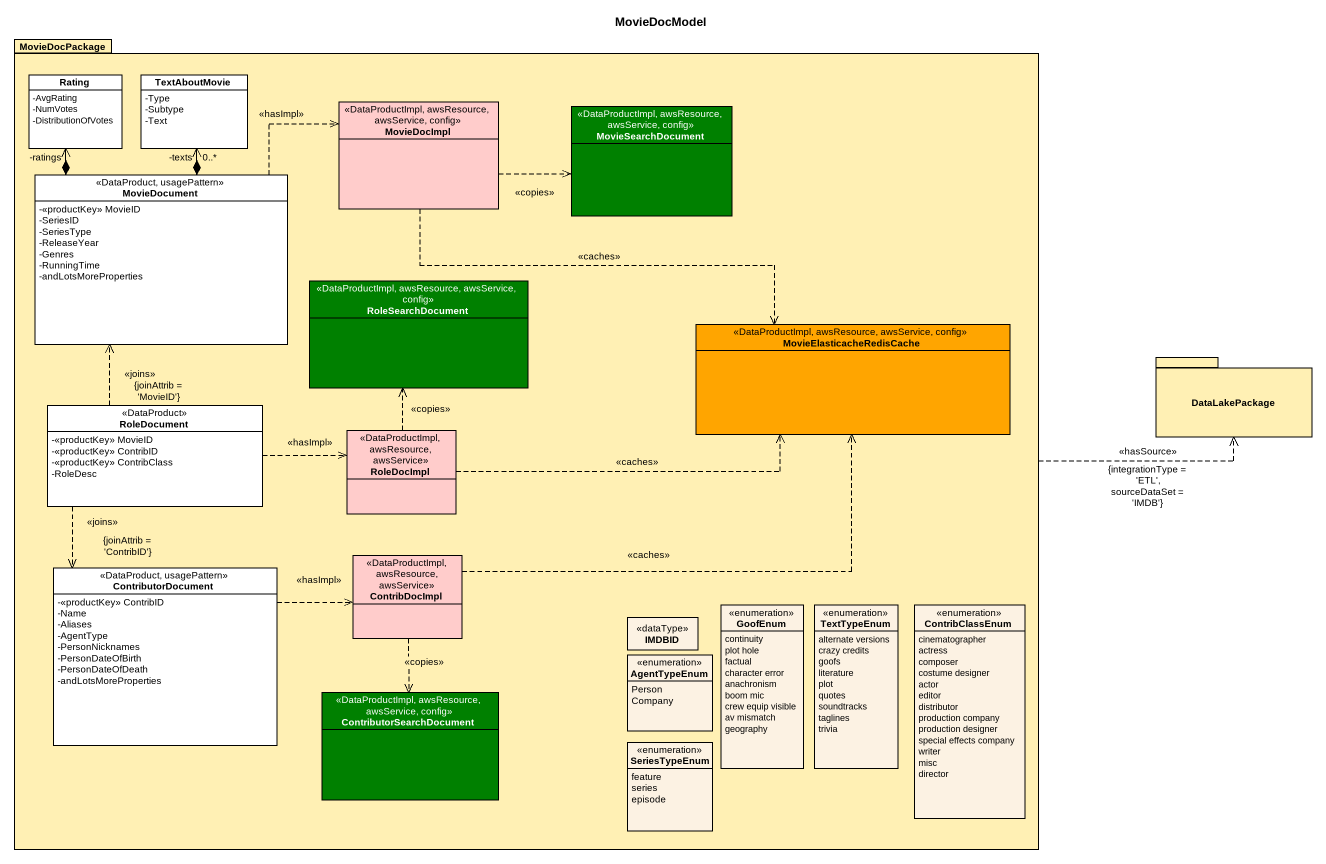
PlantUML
@startuml
title MovieDocModel
hide circle
hide empty members
skinparam classAttributeIconSize 0
package MovieDocPackage #FFF0B4 {
  class Rating #FFFFFF {
    -AvgRating
    -NumVotes
    -DistributionOfVotes
  }
  class TextAboutMovie #FFFFFF {
    -Type
    -Subtype
    -Text
  }
  class MovieDocImpl <<DataProductImpl, awsResource, awsService, config>> #FFCCCB
  class MovieSearchDocument <<DataProductImpl, awsResource, awsService, config>> #008000
  class MovieDocument <<DataProduct, usagePattern>> #FFFFFF {
    -<<productKey>> MovieID
    -SeriesID
    -SeriesType
    -ReleaseYear
    -Genres
    -RunningTime
    -andLotsMoreProperties
  }
  class RoleSearchDocument <<DataProductImpl, awsResource, awsService, config>> #008000
  class MovieElasticacheRedisCache <<DataProductImpl, awsResource, awsService, config>> #FFA500
  class RoleDocument <<DataProduct>> #FFFFFF {
    -<<productKey>> MovieID
    -<<productKey>> ContribID
    -<<productKey>> ContribClass
    -RoleDesc
  }
  class RoleDocImpl <<DataProductImpl, awsResource, awsService>> #FFCCCB
  class ContributorDocument <<DataProduct, usagePattern>> #FFFFFF {
    -<<productKey>> ContribID
    -Name
    -Aliases
    -AgentType
    -PersonNicknames
    -PersonDateOfBirth
    -PersonDateOfDeath
    -andLotsMoreProperties
  }
  class ContribDocImpl <<DataProductImpl, awsResource, awsService>> #FFCCCB
  class IMDBID <<dataType>>
  enum GoofEnum {
    continuity
    plot hole
    factual
    character error
    anachronism
    boom mic
    crew equip visible
    av mismatch
    geography
  }
  enum TextTypeEnum {
    alternate versions
    crazy credits
    goofs
    literature
    plot
    quotes
    soundtracks
    taglines
    trivia
  }
  enum ContribClassEnum {
    cinematographer
    actress
    composer
    costume designer
    actor
    editor
    distributor
    production company
    production designer
    special effects company
    writer
    misc
    director
  }
  enum AgentTypeEnum {
    Person
    Company
  }
  class ContributorSearchDocument <<DataProductImpl, awsResource, awsService, config>> #008000
  enum SeriesTypeEnum {
    feature
    series
    episode
  }
}
package DataLakePackage #FFF0B4 {
}
MovieDocPackage .right.> DataLakePackage : <<hasSource>>\n{integrationType = 'ETL', sourceDataSet = 'IMDB'}
MovieDocImpl .right.> MovieSearchDocument : <<copies>>
MovieDocImpl .right.> MovieElasticacheRedisCache : <<caches>>
MovieDocument *-up-> "-ratings" Rating
MovieDocument *-up-> "0..*\n-texts" TextAboutMovie
MovieDocument .right.> MovieDocImpl : <<hasImpl>>
RoleDocument .up.> MovieDocument : <<joins>>\n{joinAttrib = 'MovieID'}
RoleDocument .right.> RoleDocImpl : <<hasImpl>>
RoleDocument ..> ContributorDocument : <<joins>>\n{joinAttrib = 'ContribID'}
RoleDocImpl .up.> RoleSearchDocument : <<copies>>
RoleDocImpl .right.> MovieElasticacheRedisCache : <<caches>>
ContributorDocument .right.> ContribDocImpl : <<hasImpl>>
ContribDocImpl .right.> MovieElasticacheRedisCache : <<caches>>
ContribDocImpl ..> ContributorSearchDocument : <<copies>>
@enduml
